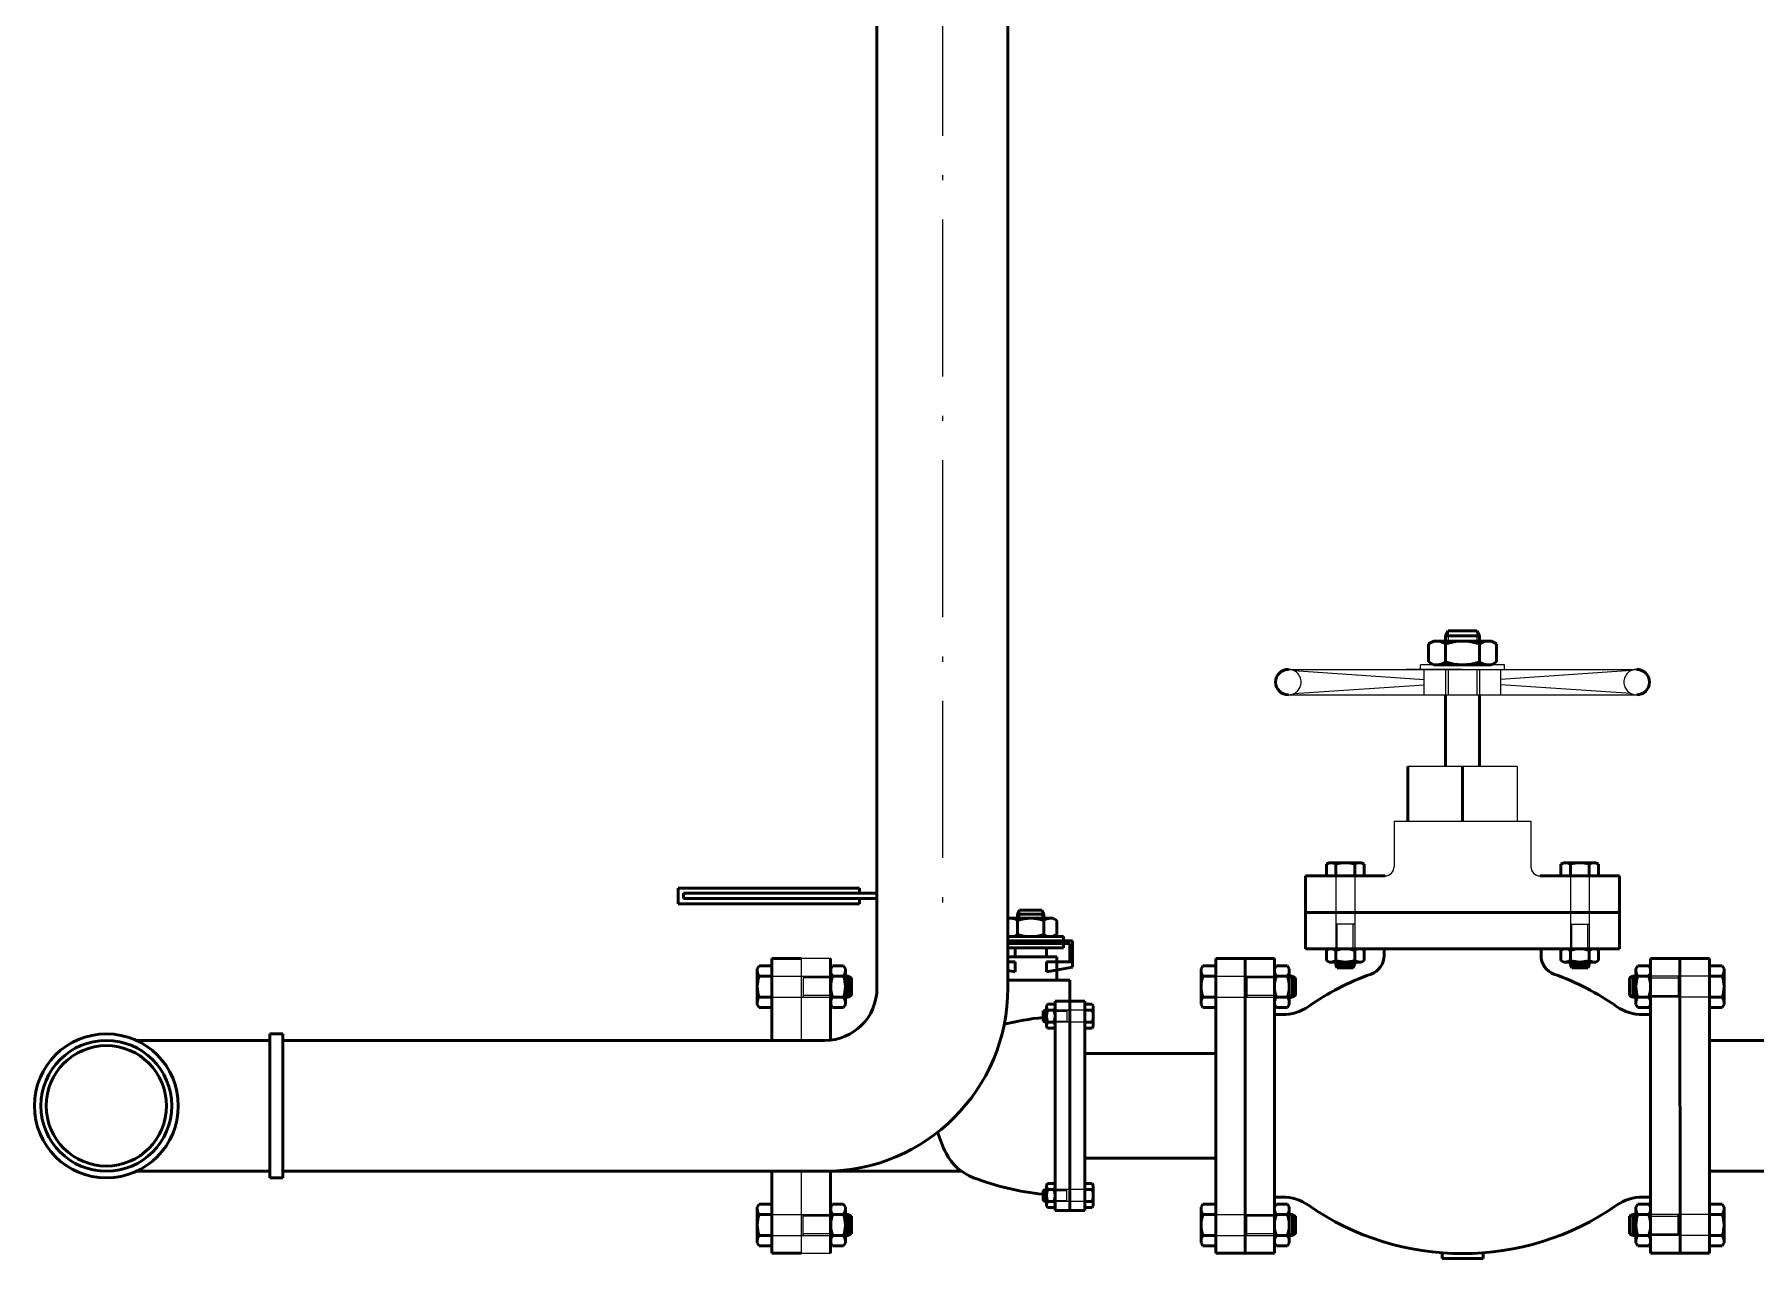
# Paper-space layout 'Layout1' of a CAD drawing. Header units: millimetres. Extents: x 198 to 1020, y 107 to 694.
# Drawn here: x 823.46 to 856.35, y 341.04 to 364.43 of the extents above; entities that cross this region are included whole.
import ezdxf

# ---------------------------------------------------------------- set-up
doc = ezdxf.new("R2010")
doc.units = ezdxf.units.MM
doc.header["$LTSCALE"] = 0.25
doc.linetypes.add('ACAD_ISO02W100', pattern=[15, 12, -3])
doc.linetypes.add('ACAD_ISO10W100', pattern=[18, 12, -3, 0, -3])
for name, color, linetype, lineweight in [('Center', 200, 'ACAD_ISO10W100', 25), ('manh', 130, 'Continuous', 25), ('NET 05', 130, 'Continuous', 50), ('NET DUT', 1, 'ACAD_ISO02W100', 25)]:
    doc.layers.add(name, color=color, linetype=linetype, lineweight=lineweight)

psp = doc.layouts.get("Layout1")

# ---------------------------------------------------------------- linework, layer by layer
for p, q in [((847.42059, 352.29743), (854.07647, 352.29743)), ((850.74853, 352.29743), (849.66825, 352.29743)), ((849.94703, 352.29743), (849.94703, 352.38455)), ((851.55002, 352.38455), (849.94703, 352.38455)), ((851.55002, 352.29743), (851.55002, 352.38455)), ((847.42059, 351.80956), (854.07647, 351.80956)), ((851.79395, 350.44173), (849.7031, 350.44173)), ((851.79395, 350.44173), (851.79395, 349.3963)), ((849.44174, 349.3963), (852.05531, 349.3963)), ((849.44174, 349.3963), (849.44174, 348.52511)), ((852.05531, 349.3963), (852.05531, 348.52511)), ((838.11204, 346.76947), (838.11151, 345.20697)), ((838.67454, 346.76947), (838.11204, 346.76947)), ((838.11067, 342.70697), (838.11014, 341.14447)), ((838.11014, 341.14447), (838.67264, 341.14447))]:
    psp.add_line(p, q)
for centre, start, end in [((849.26751, 348.52511), 270, 0), ((852.22955, 348.52511), 180, 270)]:
    psp.add_arc(centre, 0.17424, start, end)
at = {"layer": 'Center'}
psp.add_line((840.80827, 434.49315), (840.80827, 347.78292), dxfattribs=at)
at = {"layer": 'manh'}
for p, q in [((850.47313, 353.03255), (850.47313, 352.83815)), ((851.02393, 353.03255), (851.02393, 352.83815)), ((842.28355, 347.69682), (842.28355, 347.5403)), ((842.70855, 347.69682), (842.70855, 347.5403)), ((848.35502, 346.59697), (848.35502, 346.70497)), ((848.66102, 346.59697), (848.66102, 346.70497)), ((852.83604, 346.59697), (852.83604, 346.70497)), ((853.14204, 346.59697), (853.14204, 346.70497)), ((839.07359, 346.40478), (838.95359, 346.40478)), ((847.55582, 346.40478), (847.43582, 346.40478)), ((853.94123, 346.40478), (854.06123, 346.40478)), ((839.07359, 346.06478), (838.95359, 346.06478)), ((847.55582, 346.06478), (847.43582, 346.06478)), ((853.94123, 346.06478), (854.06123, 346.06478)), ((842.73177, 345.7684), (842.80034, 345.7684)), ((842.73177, 345.57411), (842.80034, 345.57411)), ((842.73177, 342.33983), (842.80034, 342.33983)), ((842.73177, 342.14554), (842.80034, 342.14554)), ((839.07359, 341.84916), (838.95359, 341.84916)), ((847.55582, 341.84916), (847.43582, 341.84916)), ((853.94123, 341.84916), (854.06123, 341.84916)), ((839.07359, 341.50916), (838.95359, 341.50916)), ((847.55582, 341.50916), (847.43582, 341.50916)), ((853.94123, 341.50916), (854.06123, 341.50916))]:
    psp.add_line(p, q, dxfattribs=at)
at = {"layer": 'NET 05'}
for p, q in [((839.55827, 377.42905), (839.55827, 346.20697)), ((842.05827, 377.42905), (842.05827, 346.20697)), ((850.42453, 352.93535), (850.47313, 353.03255)), ((850.42453, 352.83815), (850.42453, 352.93535)), ((850.42453, 352.93535), (851.07253, 352.93535)), ((850.47313, 353.03255), (851.02393, 353.03255)), ((851.02393, 353.03255), (851.07253, 352.93535)), ((851.07253, 352.83815), (851.07253, 352.93535)), ((850.10053, 352.78256), (850.19681, 352.83815)), ((850.10053, 352.78256), (850.10053, 352.44014)), ((850.19681, 352.83815), (851.30024, 352.83815)), ((850.19681, 352.83815), (850.26253, 352.83815)), ((850.42453, 352.83815), (851.30024, 352.83815)), ((850.42453, 352.44014), (850.42453, 352.78256)), ((850.42453, 352.44014), (850.42453, 352.78256)), ((851.07253, 352.44014), (851.07253, 352.78256)), ((851.07253, 352.44014), (851.07253, 352.78256)), ((851.39653, 352.78256), (851.30024, 352.83815)), ((851.39653, 352.44014), (851.39653, 352.78256)), ((850.10053, 352.44014), (850.19681, 352.38455)), ((850.19681, 352.38455), (851.30024, 352.38455)), ((851.39653, 352.44014), (851.30024, 352.38455)), ((850.42453, 351.80956), (850.42453, 350.44173)), ((851.07253, 351.80956), (851.07253, 350.44173)), ((849.7031, 350.44173), (849.7031, 349.3963)), ((850.74853, 350.44173), (850.74853, 349.3963)), ((849.26751, 348.35087), (847.74853, 348.35087)), ((847.74853, 346.95697), (847.74853, 348.35087)), ((848.14802, 348.57199), (848.20151, 348.60287)), ((848.14802, 348.57199), (848.14802, 348.35087)), ((848.14802, 348.35087), (848.86802, 348.35087)), ((848.81453, 348.60287), (848.20151, 348.60287)), ((848.32802, 348.57199), (848.32802, 348.35087)), ((848.68802, 348.57199), (848.68802, 348.35087)), ((848.86802, 348.57199), (848.81453, 348.60287)), ((848.86802, 348.35087), (848.86802, 348.57199)), ((852.22955, 348.35087), (853.74853, 348.35087)), ((852.62904, 348.57199), (852.68253, 348.60287)), ((852.62904, 348.35087), (852.62904, 348.57199)), ((853.34904, 348.35087), (852.62904, 348.35087)), ((852.68253, 348.60287), (853.29555, 348.60287)), ((852.80904, 348.57199), (852.80904, 348.35087)), ((853.16904, 348.57199), (853.16904, 348.35087)), ((853.34904, 348.57199), (853.29555, 348.60287)), ((853.34904, 348.57199), (853.34904, 348.35087)), ((853.74853, 346.95697), (853.74853, 348.35087)), ((839.22105, 348.11849), (835.75962, 348.11849)), ((835.75962, 348.11849), (835.75962, 347.81849)), ((839.55827, 348.01849), (835.85962, 348.01849)), ((835.85962, 348.01849), (835.85962, 347.91849)), ((839.22105, 348.11849), (839.22105, 348.01849)), ((839.22105, 347.81849), (835.75962, 347.81849)), ((839.55827, 347.91849), (835.85962, 347.91849)), ((839.22105, 347.81849), (839.22105, 347.91849)), ((842.28355, 347.69682), (842.24605, 347.62182)), ((842.70855, 347.69682), (842.28355, 347.69682)), ((842.74605, 347.62182), (842.70855, 347.69682)), ((842.05827, 347.53333), (842.07035, 347.5403)), ((842.07035, 347.5403), (842.92176, 347.5403)), ((842.24605, 347.5403), (842.24605, 347.62182)), ((842.74605, 347.62182), (842.24605, 347.62182)), ((842.24605, 347.49741), (842.24605, 347.2332)), ((842.74605, 347.5403), (842.74605, 347.62182)), ((842.74605, 347.49741), (842.74605, 347.2332)), ((842.99605, 347.49741), (842.92176, 347.5403)), ((842.99605, 347.49741), (842.99605, 347.2332)), ((847.74853, 347.65392), (853.74853, 347.65392)), ((842.05827, 347.19728), (842.07035, 347.1903)), ((842.05827, 347.1903), (843.12105, 347.1903)), ((843.12105, 347.10697), (842.05827, 347.10697)), ((843.29605, 347.10697), (842.05827, 347.10697)), ((843.24605, 347.05697), (842.05827, 347.05697)), ((842.05827, 347.05697), (843.12105, 347.05697)), ((842.07035, 347.1903), (842.92176, 347.1903)), ((842.07035, 347.1903), (842.12105, 347.1903)), ((842.07035, 347.05697), (842.92176, 347.05697)), ((842.99605, 347.2332), (842.92176, 347.1903)), ((843.12105, 347.1903), (843.12105, 347.10697)), ((843.12105, 347.05697), (843.12105, 346.97364)), ((843.24605, 346.70697), (843.24605, 347.05697)), ((843.29605, 346.70697), (843.29605, 347.10697)), ((837.54954, 346.76947), (838.11204, 346.76947)), ((837.54954, 345.20697), (837.54954, 346.76947)), ((838.67264, 345.21353), (838.67264, 346.76947)), ((843.12105, 346.97364), (842.05827, 346.97364)), ((842.99605, 346.80697), (842.05827, 346.80697)), ((842.19605, 346.70697), (842.05827, 346.70697)), ((842.19605, 346.97364), (842.19605, 346.80697)), ((842.19605, 346.51881), (842.19605, 346.70697)), ((842.79605, 346.97364), (842.79605, 346.80697)), ((842.79605, 346.51881), (842.79605, 346.70697)), ((842.79605, 346.70697), (843.29605, 346.70697)), ((842.99605, 346.35697), (842.99605, 346.80697)), ((843.29605, 346.70697), (843.29605, 346.60697)), ((846.03177, 346.76947), (846.59427, 346.76947)), ((846.03177, 341.14447), (846.03177, 346.76947)), ((846.59427, 346.76947), (846.59237, 341.14447)), ((847.15677, 346.76947), (846.59427, 346.76947)), ((847.15487, 341.14447), (847.15487, 346.76947)), ((853.74853, 346.95697), (847.74853, 346.95697)), ((848.14802, 346.92609), (848.20151, 346.95697)), ((848.14802, 346.92609), (848.14802, 346.73585)), ((848.14802, 346.73585), (848.20151, 346.70497)), ((848.81453, 346.95697), (848.20151, 346.95697)), ((848.81453, 346.70497), (848.20151, 346.70497)), ((848.68802, 346.70497), (848.20151, 346.70497)), ((848.32802, 346.92609), (848.32802, 346.73585)), ((848.32802, 346.92609), (848.32802, 346.73585)), ((848.32802, 346.70497), (848.32802, 346.65097)), ((848.68802, 346.92609), (848.68802, 346.73585)), ((848.68802, 346.92609), (848.68802, 346.73585)), ((848.68802, 346.70497), (848.68802, 346.65097)), ((848.81453, 346.70497), (848.77802, 346.70497)), ((848.86802, 346.92609), (848.81453, 346.95697)), ((848.86802, 346.73585), (848.81453, 346.70497)), ((848.86802, 346.73585), (848.86802, 346.92609)), ((849.24853, 346.95697), (849.24853, 346.82856)), ((852.24853, 346.95697), (852.24853, 346.82856)), ((852.62904, 346.92609), (852.68253, 346.95697)), ((852.62904, 346.73585), (852.62904, 346.92609)), ((852.62904, 346.73585), (852.68253, 346.70497)), ((852.68253, 346.95697), (853.29555, 346.95697)), ((852.68253, 346.70497), (853.29555, 346.70497)), ((852.68253, 346.70497), (852.71904, 346.70497)), ((852.80904, 346.92609), (852.80904, 346.73585)), ((852.80904, 346.92609), (852.80904, 346.73585)), ((852.80904, 346.70497), (852.80904, 346.65097)), ((852.80904, 346.70497), (853.29555, 346.70497)), ((853.16904, 346.92609), (853.16904, 346.73585)), ((853.16904, 346.92609), (853.16904, 346.73585)), ((853.16904, 346.70497), (853.16904, 346.65097)), ((853.34904, 346.92609), (853.29555, 346.95697)), ((853.34904, 346.73585), (853.29555, 346.70497)), ((853.34904, 346.92609), (853.34904, 346.73585)), ((854.34029, 346.76947), (854.90279, 346.76947)), ((854.34218, 345.69935), (854.34029, 346.76947)), ((854.34218, 341.14447), (854.34218, 346.76947)), ((854.90279, 346.76947), (854.90468, 341.14447)), ((855.46529, 346.76947), (854.90279, 346.76947)), ((855.46529, 341.14447), (855.46529, 346.76947)), ((837.30385, 346.63441), (837.26954, 346.57498)), ((837.26954, 346.57498), (837.26954, 345.89384)), ((837.54954, 346.63441), (837.30385, 346.63441)), ((837.30385, 346.43441), (837.54954, 346.43441)), ((837.54954, 345.83441), (837.54954, 346.63441)), ((838.70791, 346.63478), (838.67359, 346.57534)), ((838.67359, 346.57534), (838.67359, 345.89421)), ((838.91928, 346.63478), (838.70791, 346.63478)), ((838.70791, 346.43478), (838.91928, 346.43478)), ((838.70791, 346.43478), (838.91928, 346.43478)), ((838.91928, 346.63478), (838.95359, 346.57534)), ((838.95359, 346.57534), (838.95359, 345.89421)), ((838.95359, 346.57534), (838.95359, 346.53478)), ((838.95359, 346.43478), (839.01359, 346.43478)), ((838.95359, 346.43478), (838.95359, 345.89421)), ((839.01359, 346.43478), (839.01359, 346.03478)), ((839.01359, 346.43478), (839.07359, 346.40478)), ((839.07359, 346.40478), (839.07359, 346.06478)), ((842.05827, 346.5431), (842.19605, 346.51881)), ((843.24605, 346.35697), (842.05827, 346.35697)), ((842.99605, 346.35697), (842.05827, 346.35697)), ((843.29605, 346.60697), (842.79605, 346.51881)), ((843.24605, 345.95697), (843.24605, 346.35697)), ((845.78608, 346.63441), (845.75177, 346.57498)), ((845.75177, 346.57498), (845.75177, 345.89384)), ((846.03177, 346.63441), (845.78608, 346.63441)), ((845.78608, 346.43441), (846.03177, 346.43441)), ((846.03177, 345.83441), (846.03177, 346.63441)), ((847.19014, 346.63478), (847.15582, 346.57534)), ((847.15582, 346.57534), (847.15582, 345.89421)), ((847.40151, 346.63478), (847.19014, 346.63478)), ((847.19014, 346.43478), (847.40151, 346.43478)), ((847.19014, 346.43478), (847.40151, 346.43478)), ((847.40151, 346.63478), (847.43582, 346.57534)), ((847.43582, 346.57534), (847.43582, 345.89421)), ((847.43582, 346.57534), (847.43582, 346.53478)), ((847.43582, 346.43478), (847.49582, 346.43478)), ((847.43582, 346.43478), (847.43582, 345.89421)), ((847.49582, 346.43478), (847.49582, 346.03478)), ((847.49582, 346.43478), (847.55582, 346.40478)), ((847.55582, 346.40478), (847.55582, 346.06478)), ((848.68802, 346.65097), (848.32802, 346.65097)), ((848.35502, 346.59697), (848.32802, 346.65097)), ((848.66102, 346.59697), (848.35502, 346.59697)), ((848.68802, 346.65097), (848.66102, 346.59697)), ((852.80904, 346.65097), (853.16904, 346.65097)), ((852.80904, 346.65097), (852.83604, 346.59697)), ((852.83604, 346.59697), (853.14204, 346.59697)), ((853.14204, 346.59697), (853.16904, 346.65097)), ((854.00123, 346.43478), (853.94123, 346.40478)), ((853.94123, 346.40478), (853.94123, 346.06478)), ((854.06123, 346.43478), (854.00123, 346.43478)), ((854.00123, 346.43478), (854.00123, 346.03478)), ((854.09555, 346.63478), (854.06123, 346.57534)), ((854.06123, 346.57534), (854.06123, 345.89421)), ((854.06123, 346.57534), (854.06123, 346.53478)), ((854.06123, 346.43478), (854.06123, 345.89421)), ((854.09555, 346.63478), (854.30692, 346.63478)), ((854.30692, 346.43478), (854.09555, 346.43478)), ((854.30692, 346.43478), (854.09555, 346.43478)), ((854.30692, 346.63478), (854.34123, 346.57534)), ((854.34123, 346.57534), (854.34123, 345.89421)), ((855.46529, 345.83441), (855.46529, 346.63441)), ((855.46529, 346.63441), (855.71097, 346.63441)), ((855.71097, 346.43441), (855.46529, 346.43441)), ((855.71097, 346.63441), (855.74529, 346.57498)), ((855.74529, 346.57498), (855.74529, 345.89384)), ((837.30385, 346.03441), (837.54954, 346.03441)), ((838.70791, 346.03478), (838.91928, 346.03478)), ((838.70791, 346.03478), (838.91928, 346.03478)), ((838.95359, 346.03478), (839.01359, 346.03478)), ((839.07359, 346.06478), (839.01359, 346.03478)), ((845.78608, 346.03441), (846.03177, 346.03441)), ((847.19014, 346.03478), (847.40151, 346.03478)), ((847.19014, 346.03478), (847.40151, 346.03478)), ((847.43582, 346.03478), (847.49582, 346.03478)), ((847.55582, 346.06478), (847.49582, 346.03478)), ((853.94123, 346.06478), (854.00123, 346.03478)), ((854.06123, 346.03478), (854.00123, 346.03478)), ((854.30692, 346.03478), (854.09555, 346.03478)), ((854.30692, 346.03478), (854.09555, 346.03478)), ((855.71097, 346.03441), (855.46529, 346.03441)), ((837.30385, 345.83441), (837.26954, 345.89384)), ((837.30385, 345.83441), (837.54954, 345.83441)), ((838.70791, 345.83478), (838.67359, 345.89421)), ((838.70791, 345.83478), (838.91928, 345.83478)), ((838.91928, 345.83478), (838.95359, 345.89421)), ((842.76605, 345.78554), (842.73177, 345.7684)), ((842.73177, 345.7684), (842.73177, 345.57411)), ((842.80034, 345.78554), (842.76605, 345.78554)), ((842.76605, 345.78554), (842.76605, 345.55697)), ((842.81995, 345.89983), (842.80034, 345.86587)), ((842.80034, 345.86587), (842.80034, 345.47665)), ((842.80034, 345.86587), (842.80034, 345.84268)), ((842.80034, 345.78554), (842.80034, 345.47665)), ((842.81995, 345.89983), (842.94073, 345.89983)), ((842.94073, 345.78554), (842.81995, 345.78554)), ((842.94073, 345.89983), (842.96034, 345.86587)), ((842.96034, 345.95697), (842.96034, 341.95697)), ((842.96034, 345.95697), (843.53177, 345.95697)), ((842.96034, 345.86587), (842.96034, 345.47665)), ((843.24605, 341.95697), (843.24605, 345.95697)), ((843.53177, 345.95697), (843.53177, 341.95697)), ((843.53177, 345.95697), (843.53177, 345.38554)), ((843.53177, 345.44268), (843.53177, 345.89983)), ((843.53177, 345.89983), (843.67216, 345.89983)), ((843.67216, 345.78554), (843.53177, 345.78554)), ((843.67216, 345.89983), (843.69177, 345.86587)), ((843.69177, 345.86587), (843.69177, 345.47665)), ((845.78608, 345.83441), (845.75177, 345.89384)), ((845.78608, 345.83441), (846.03177, 345.83441)), ((847.15487, 345.69935), (847.30486, 345.69935)), ((847.19014, 345.83478), (847.15582, 345.89421)), ((847.19014, 345.83478), (847.40151, 345.83478)), ((847.40151, 345.83478), (847.43582, 345.89421)), ((854.09555, 345.83478), (854.06123, 345.89421)), ((854.30692, 345.83478), (854.09555, 345.83478)), ((854.34218, 345.69935), (854.1922, 345.69935)), ((854.30692, 345.83478), (854.34123, 345.89421)), ((855.71097, 345.83441), (855.46529, 345.83441)), ((855.71097, 345.83441), (855.74529, 345.89384)), ((842.73177, 345.57411), (842.76605, 345.55697)), ((842.80034, 345.55697), (842.76605, 345.55697)), ((842.81995, 345.44268), (842.80034, 345.47665)), ((842.94073, 345.55697), (842.81995, 345.55697)), ((842.94073, 345.44268), (842.81995, 345.44268)), ((842.94073, 345.44268), (842.96034, 345.47665)), ((843.67216, 345.55697), (843.53177, 345.55697)), ((843.67216, 345.44268), (843.53177, 345.44268)), ((843.67216, 345.44268), (843.69177, 345.47665)), ((825.40417, 345.20697), (827.95634, 345.20697)), ((827.95634, 345.33197), (827.95634, 342.58197)), ((828.20634, 345.33197), (827.95634, 345.33197)), ((828.20634, 345.33197), (828.20634, 342.58197)), ((828.20634, 345.20697), (838.55827, 345.20697)), ((855.46529, 345.20697), (868.19836, 345.20697)), ((846.03177, 344.95697), (843.53177, 344.95697)), ((846.03177, 342.95697), (843.53177, 342.95697)), ((825.40417, 342.70697), (827.95634, 342.70697)), ((827.95634, 342.58197), (828.20634, 342.58197)), ((828.20634, 342.70697), (838.55827, 342.70697)), ((837.54954, 341.14447), (837.54954, 342.70697)), ((838.67264, 341.14447), (838.67264, 342.70884)), ((841.1764, 342.70697), (838.67264, 342.70697)), ((842.81995, 342.47126), (842.80034, 342.43729)), ((842.80034, 342.04808), (842.80034, 342.43729)), ((842.80034, 342.1284), (842.80034, 342.43729)), ((842.94073, 342.47126), (842.81995, 342.47126)), ((842.94073, 342.47126), (842.96034, 342.43729)), ((842.96034, 342.04808), (842.96034, 342.43729)), ((843.53177, 342.47126), (843.53177, 342.01411)), ((843.67216, 342.47126), (843.53177, 342.47126)), ((843.67216, 342.47126), (843.69177, 342.43729)), ((843.69177, 342.04808), (843.69177, 342.43729)), ((855.46529, 342.70697), (868.19836, 342.70697)), ((837.30385, 342.07953), (837.26954, 342.0201)), ((837.30385, 342.07953), (837.54954, 342.07953)), ((837.54954, 342.07953), (837.54954, 341.27953)), ((838.70791, 342.07916), (838.67359, 342.01973)), ((838.70791, 342.07916), (838.91928, 342.07916)), ((838.91928, 342.07916), (838.95359, 342.01973)), ((842.73177, 342.33983), (842.76605, 342.35697)), ((842.73177, 342.14554), (842.73177, 342.33983)), ((842.76605, 342.1284), (842.73177, 342.14554)), ((842.80034, 342.35697), (842.76605, 342.35697)), ((842.76605, 342.1284), (842.76605, 342.35697)), ((842.80034, 342.1284), (842.76605, 342.1284)), ((842.94073, 342.35697), (842.81995, 342.35697)), ((842.94073, 342.1284), (842.81995, 342.1284)), ((843.67216, 342.35697), (843.53177, 342.35697)), ((843.67216, 342.1284), (843.53177, 342.1284)), ((845.78608, 342.07953), (845.75177, 342.0201)), ((845.78608, 342.07953), (846.03177, 342.07953)), ((846.03177, 342.07953), (846.03177, 341.27953)), ((847.15487, 342.21459), (847.30486, 342.21459)), ((847.19014, 342.07916), (847.15582, 342.01973)), ((847.19014, 342.07916), (847.40151, 342.07916)), ((847.40151, 342.07916), (847.43582, 342.01973)), ((854.09555, 342.07916), (854.06123, 342.01973)), ((854.30692, 342.07916), (854.09555, 342.07916)), ((854.34218, 342.21459), (854.1922, 342.21459)), ((854.30692, 342.07916), (854.34123, 342.01973)), ((855.46529, 342.07953), (855.46529, 341.27953)), ((855.71097, 342.07953), (855.46529, 342.07953)), ((855.71097, 342.07953), (855.74529, 342.0201)), ((837.26954, 341.33897), (837.26954, 342.0201)), ((837.30385, 341.87953), (837.54954, 341.87953)), ((838.67359, 341.3386), (838.67359, 342.01973)), ((838.70791, 341.87916), (838.91928, 341.87916)), ((838.70791, 341.87916), (838.91928, 341.87916)), ((838.95359, 341.3386), (838.95359, 342.01973)), ((838.95359, 341.47916), (838.95359, 342.01973)), ((838.95359, 341.87916), (839.01359, 341.87916)), ((839.01359, 341.47916), (839.01359, 341.87916)), ((839.07359, 341.84916), (839.01359, 341.87916)), ((839.07359, 341.50916), (839.07359, 341.84916)), ((842.80034, 342.04808), (842.80034, 342.07126)), ((842.81995, 342.01411), (842.80034, 342.04808)), ((842.81995, 342.01411), (842.94073, 342.01411)), ((842.94073, 342.01411), (842.96034, 342.04808)), ((843.53177, 341.95697), (842.96034, 341.95697)), ((843.53177, 342.01411), (843.67216, 342.01411)), ((843.67216, 342.01411), (843.69177, 342.04808)), ((845.75177, 341.33897), (845.75177, 342.0201)), ((845.78608, 341.87953), (846.03177, 341.87953)), ((847.15582, 341.3386), (847.15582, 342.01973)), ((847.19014, 341.87916), (847.40151, 341.87916)), ((847.19014, 341.87916), (847.40151, 341.87916)), ((847.43582, 341.3386), (847.43582, 342.01973)), ((847.43582, 341.47916), (847.43582, 342.01973)), ((847.43582, 341.87916), (847.49582, 341.87916)), ((847.49582, 341.47916), (847.49582, 341.87916)), ((847.55582, 341.84916), (847.49582, 341.87916)), ((847.55582, 341.50916), (847.55582, 341.84916)), ((853.94123, 341.84916), (854.00123, 341.87916)), ((853.94123, 341.50916), (853.94123, 341.84916)), ((854.06123, 341.87916), (854.00123, 341.87916)), ((854.00123, 341.47916), (854.00123, 341.87916)), ((854.06123, 341.3386), (854.06123, 342.01973)), ((854.06123, 341.47916), (854.06123, 342.01973)), ((854.30692, 341.87916), (854.09555, 341.87916)), ((854.30692, 341.87916), (854.09555, 341.87916)), ((854.34123, 341.3386), (854.34123, 342.01973)), ((855.71097, 341.87953), (855.46529, 341.87953)), ((855.74529, 341.33897), (855.74529, 342.0201)), ((837.30385, 341.47953), (837.54954, 341.47953)), ((838.70791, 341.47916), (838.91928, 341.47916)), ((838.70791, 341.47916), (838.91928, 341.47916)), ((838.95359, 341.47916), (839.01359, 341.47916)), ((839.01359, 341.47916), (839.07359, 341.50916)), ((845.78608, 341.47953), (846.03177, 341.47953)), ((847.19014, 341.47916), (847.40151, 341.47916)), ((847.19014, 341.47916), (847.40151, 341.47916)), ((847.43582, 341.47916), (847.49582, 341.47916)), ((847.49582, 341.47916), (847.55582, 341.50916)), ((854.00123, 341.47916), (853.94123, 341.50916)), ((854.06123, 341.47916), (854.00123, 341.47916)), ((854.30692, 341.47916), (854.09555, 341.47916)), ((854.30692, 341.47916), (854.09555, 341.47916)), ((855.71097, 341.47953), (855.46529, 341.47953)), ((837.30385, 341.27953), (837.26954, 341.33897)), ((837.54954, 341.27953), (837.30385, 341.27953)), ((838.11204, 341.14447), (837.54954, 341.14447)), ((838.70791, 341.27916), (838.67359, 341.3386)), ((838.91928, 341.27916), (838.70791, 341.27916)), ((838.91928, 341.27916), (838.95359, 341.3386)), ((838.95359, 341.3386), (838.95359, 341.37916)), ((845.78608, 341.27953), (845.75177, 341.33897)), ((846.03177, 341.27953), (845.78608, 341.27953)), ((846.59427, 341.14447), (846.03177, 341.14447)), ((846.59237, 341.14447), (847.15487, 341.14447)), ((847.19014, 341.27916), (847.15582, 341.3386)), ((847.40151, 341.27916), (847.19014, 341.27916)), ((847.40151, 341.27916), (847.43582, 341.3386)), ((847.43582, 341.3386), (847.43582, 341.37916)), ((850.35649, 341.14739), (850.35649, 341.03849)), ((851.14056, 341.14739), (851.14056, 341.03849)), ((854.06123, 341.3386), (854.06123, 341.37916)), ((854.09555, 341.27916), (854.06123, 341.3386)), ((854.09555, 341.27916), (854.30692, 341.27916)), ((854.30692, 341.27916), (854.34123, 341.3386)), ((854.90468, 341.14447), (854.34218, 341.14447)), ((854.90279, 341.14447), (855.46529, 341.14447)), ((855.46529, 341.27953), (855.71097, 341.27953)), ((855.71097, 341.27953), (855.74529, 341.33897)), ((851.14056, 341.03849), (850.35649, 341.03849))]:
    psp.add_line(p, q, dxfattribs=at)
for radius in [1.375, 1.25, 1.15]:
    psp.add_circle((824.83134, 343.95697), radius, dxfattribs=at)
for centre, radius, start, end in [((850.26253, 352.5743), 0.26385, 52.121121, 90), ((850.74853, 351.86615), 0.972, 70.528779, 109.471221), ((851.23453, 352.5743), 0.26385, 90, 127.878879), ((847.42059, 352.05349), 0.24393, 90, 270), ((850.26253, 352.64839), 0.26385, 270, 307.878879), ((850.74853, 353.35655), 0.972, 250.528779, 289.471221), ((851.23453, 352.64839), 0.26385, 232.121121, 270), ((854.07647, 352.05349), 0.24393, 270, 90), ((848.23802, 348.45629), 0.14658, 52.121121, 90), ((848.50802, 348.06287), 0.54, 70.528779, 109.471221), ((848.77802, 348.45629), 0.14658, 90, 127.878879), ((852.71904, 348.45629), 0.14658, 52.121121, 90), ((852.98904, 348.06287), 0.54, 70.528779, 109.471221), ((853.25904, 348.45629), 0.14658, 90, 127.878879), ((842.12105, 347.33672), 0.20358, 52.121121, 90), ((842.49605, 346.7903), 0.75, 70.528779, 109.471221), ((842.87105, 347.33672), 0.20358, 90, 127.878879), ((842.12105, 347.39389), 0.20358, 270, 307.878879), ((842.49605, 347.9403), 0.75, 250.528779, 289.471221), ((842.87105, 347.39389), 0.20358, 232.121121, 270), ((848.23802, 346.81039), 0.14658, 52.121121, 90), ((848.23802, 346.85155), 0.14658, 270, 307.878879), ((848.50802, 346.41697), 0.54, 70.528779, 109.471221), ((848.50802, 347.24497), 0.54, 250.528779, 289.471221), ((848.77802, 346.81039), 0.14658, 90, 127.878879), ((848.77802, 346.85155), 0.14658, 232.121121, 270), ((848.87353, 346.82856), 0.375, 289.841342, 0), ((852.62353, 346.82856), 0.375, 180, 250.158658), ((852.71904, 346.81039), 0.14658, 52.121121, 90), ((852.71904, 346.85155), 0.14658, 270, 307.878879), ((852.98904, 346.41697), 0.54, 70.528779, 109.471221), ((852.98904, 347.24497), 0.54, 250.528779, 289.471221), ((853.25904, 346.81039), 0.14658, 90, 127.878879), ((853.25904, 346.85155), 0.14658, 232.121121, 270), ((837.43241, 346.53441), 0.16287, 180, 217.878879), ((837.86954, 346.23441), 0.6, 160.528779, 199.471221), ((838.83646, 346.53478), 0.16287, 180, 217.878879), ((839.27359, 346.23478), 0.6, 160.528779, 199.471221), ((838.79072, 346.53478), 0.16287, 322.121121, 0), ((838.35359, 346.23478), 0.6, 340.528779, 19.471221), ((845.91464, 346.53441), 0.16287, 180, 217.878879), ((846.35177, 346.23441), 0.6, 160.528779, 199.471221), ((847.31869, 346.53478), 0.16287, 180, 217.878879), ((847.75582, 346.23478), 0.6, 160.528779, 199.471221), ((847.27295, 346.53478), 0.16287, 322.121121, 0), ((846.83582, 346.23478), 0.6, 340.528779, 19.471221), ((850.74853, 341.63232), 5.14918, 109.841342, 124.890012), ((850.74853, 341.63232), 5.14918, 55.109988, 70.158658), ((854.2241, 346.53478), 0.16287, 180, 217.878879), ((854.66123, 346.23478), 0.6, 160.528779, 199.471221), ((854.17837, 346.53478), 0.16287, 322.121121, 0), ((853.74123, 346.23478), 0.6, 340.528779, 19.471221), ((855.58242, 346.53441), 0.16287, 322.121121, 0), ((855.14529, 346.23441), 0.6, 340.528779, 19.471221), ((837.43241, 345.93441), 0.16287, 142.121121, 180), ((838.55827, 346.20697), 3.5, 270, 0), ((838.55827, 346.20697), 1, 270, 0), ((838.83646, 345.93478), 0.16287, 142.121121, 180), ((838.79072, 345.93478), 0.16287, 0, 37.878879), ((845.91464, 345.93441), 0.16287, 142.121121, 180), ((847.31869, 345.93478), 0.16287, 142.121121, 180), ((847.27295, 345.93478), 0.16287, 0, 37.878879), ((854.2241, 345.93478), 0.16287, 142.121121, 180), ((854.17837, 345.93478), 0.16287, 0, 37.878879), ((855.58242, 345.93441), 0.16287, 0, 37.878879), ((842.89341, 345.84268), 0.09307, 180, 217.878879), ((843.1432, 345.67126), 0.34286, 160.528779, 199.471221), ((842.86727, 345.84268), 0.09307, 322.121121, 0), ((842.61748, 345.67126), 0.34286, 340.528779, 19.471221), ((843.5987, 345.84268), 0.09307, 322.121121, 0), ((843.34891, 345.67126), 0.34286, 340.528779, 19.471221), ((847.30486, 346.57054), 0.87119, 270, 304.890012), ((854.1922, 346.57054), 0.87119, 235.109988, 270), ((843.24605, 340.52207), 5.14918, 95.732097, 104.126915), ((842.89341, 345.49983), 0.09307, 142.121121, 180), ((842.86727, 345.49983), 0.09307, 0, 37.878879), ((843.5987, 345.49983), 0.09307, 0, 37.878879), ((842.59897, 343.95697), 1.94465, 194.971121, 207.777942), ((841.76318, 343.51672), 1, 207.777942, 249.059956), ((843.24605, 347.39187), 5.14918, 249.059956, 264.267903), ((842.89341, 342.41411), 0.09307, 180, 217.878879), ((842.86727, 342.41411), 0.09307, 322.121121, 0), ((843.5987, 342.41411), 0.09307, 322.121121, 0), ((843.1432, 342.24268), 0.34286, 160.528779, 199.471221), ((842.89341, 342.07126), 0.09307, 142.121121, 180), ((842.61748, 342.24268), 0.34286, 340.528779, 19.471221), ((842.86727, 342.07126), 0.09307, 0, 37.878879), ((843.34891, 342.24268), 0.34286, 340.528779, 19.471221), ((843.5987, 342.07126), 0.09307, 0, 37.878879), ((847.30486, 341.3434), 0.87119, 55.109988, 90), ((854.1922, 341.3434), 0.87119, 90, 124.890012), ((837.43241, 341.97953), 0.16287, 180, 217.878879), ((837.86954, 341.67953), 0.6, 160.528779, 199.471221), ((838.83646, 341.97916), 0.16287, 180, 217.878879), ((839.27359, 341.67916), 0.6, 160.528779, 199.471221), ((838.79072, 341.97916), 0.16287, 322.121121, 0), ((838.35359, 341.67916), 0.6, 340.528779, 19.471221), ((845.91464, 341.97953), 0.16287, 180, 217.878879), ((846.35177, 341.67953), 0.6, 160.528779, 199.471221), ((847.31869, 341.97916), 0.16287, 180, 217.878879), ((847.75582, 341.67916), 0.6, 160.528779, 199.471221), ((847.27295, 341.97916), 0.16287, 322.121121, 0), ((846.83582, 341.67916), 0.6, 340.528779, 19.471221), ((850.74853, 346.28162), 5.14918, 235.109988, 304.890012), ((854.2241, 341.97916), 0.16287, 180, 217.878879), ((854.66123, 341.67916), 0.6, 160.528779, 199.471221), ((854.17837, 341.97916), 0.16287, 322.121121, 0), ((853.74123, 341.67916), 0.6, 340.528779, 19.471221), ((855.58242, 341.97953), 0.16287, 322.121121, 0), ((855.14529, 341.67953), 0.6, 340.528779, 19.471221), ((837.43241, 341.37953), 0.16287, 142.121121, 180), ((838.83646, 341.37916), 0.16287, 142.121121, 180), ((838.79072, 341.37916), 0.16287, 0, 37.878879), ((845.91464, 341.37953), 0.16287, 142.121121, 180), ((847.31869, 341.37916), 0.16287, 142.121121, 180), ((847.27295, 341.37916), 0.16287, 0, 37.878879), ((854.2241, 341.37916), 0.16287, 142.121121, 180), ((854.17837, 341.37916), 0.16287, 0, 37.878879), ((855.58242, 341.37953), 0.16287, 0, 37.878879)]:
    psp.add_arc(centre, radius, start, end, dxfattribs=at)
at = {"layer": 'NET DUT'}
for p, q in [((850.01673, 351.80956), (850.01673, 352.29743)), ((850.42453, 352.29743), (850.42453, 351.80956)), ((850.47313, 352.29743), (850.47313, 351.80956)), ((851.02393, 352.29743), (851.02393, 351.80956)), ((851.07253, 352.29743), (851.07253, 351.80956)), ((851.48033, 351.80956), (851.48033, 352.29743)), ((847.52577, 352.27359), (850.01673, 352.10347)), ((847.52577, 351.8334), (850.01673, 352.00352)), ((853.97129, 352.27359), (851.48033, 352.10347)), ((853.97129, 351.8334), (851.48033, 352.00352)), ((848.32802, 348.35087), (848.32802, 346.95697)), ((848.68802, 348.35087), (848.68802, 346.95697)), ((852.80904, 348.35087), (852.80904, 346.95697)), ((853.16904, 348.35087), (853.16904, 346.95697)), ((848.68802, 347.4312), (848.32802, 347.4312)), ((848.35502, 346.95697), (848.35502, 347.4312)), ((848.66102, 346.95697), (848.66102, 347.4312)), ((852.80904, 347.4312), (853.16904, 347.4312)), ((852.83604, 346.95697), (852.83604, 347.4312)), ((853.14204, 346.95697), (853.14204, 347.4312)), ((837.54954, 346.43478), (838.67359, 346.43478)), ((838.14667, 346.43478), (838.14667, 346.03478)), ((838.67359, 346.40478), (838.14667, 346.40478)), ((846.03177, 346.43478), (847.15582, 346.43478)), ((846.6289, 346.43478), (846.6289, 346.03478)), ((847.15582, 346.40478), (846.6289, 346.40478)), ((855.46529, 346.43478), (854.34123, 346.43478)), ((854.34123, 346.40478), (854.86815, 346.40478)), ((854.86815, 346.43478), (854.86815, 346.03478)), ((837.54954, 346.03478), (838.67359, 346.03478)), ((838.67359, 346.06478), (838.14667, 346.06478)), ((846.03177, 346.03478), (847.15582, 346.03478)), ((847.15582, 346.06478), (846.6289, 346.06478)), ((854.34123, 346.06478), (854.86815, 346.06478)), ((855.46529, 346.03478), (854.34123, 346.03478)), ((843.53177, 345.78554), (842.96034, 345.78554)), ((842.96034, 345.7684), (843.18891, 345.7684)), ((843.18891, 345.78554), (843.18891, 345.55697)), ((842.96034, 345.57411), (843.18891, 345.57411)), ((843.53177, 345.55697), (842.96034, 345.55697)), ((843.53177, 342.35697), (842.96034, 342.35697)), ((842.96034, 342.33983), (843.18891, 342.33983)), ((842.96034, 342.14554), (843.18891, 342.14554)), ((843.53177, 342.1284), (842.96034, 342.1284)), ((843.18891, 342.1284), (843.18891, 342.35697)), ((837.54954, 341.87916), (838.67359, 341.87916)), ((838.14667, 341.47916), (838.14667, 341.87916)), ((838.67359, 341.84916), (838.14667, 341.84916)), ((846.03177, 341.87916), (847.15582, 341.87916)), ((846.6289, 341.47916), (846.6289, 341.87916)), ((847.15582, 341.84916), (846.6289, 341.84916)), ((855.46529, 341.87916), (854.34123, 341.87916)), ((854.34123, 341.84916), (854.86815, 341.84916)), ((854.86815, 341.47916), (854.86815, 341.87916)), ((837.54954, 341.47916), (838.67359, 341.47916)), ((838.67359, 341.50916), (838.14667, 341.50916)), ((846.03177, 341.47916), (847.15582, 341.47916)), ((847.15582, 341.50916), (846.6289, 341.50916)), ((854.34123, 341.50916), (854.86815, 341.50916)), ((855.46529, 341.47916), (854.34123, 341.47916))]:
    psp.add_line(p, q, dxfattribs=at)
for centre, start, end in [((847.42059, 352.05349), 270, 90), ((854.07647, 352.05349), 90, 270)]:
    psp.add_arc(centre, 0.24393, start, end, dxfattribs=at)

doc.saveas('drawing.dxf')
